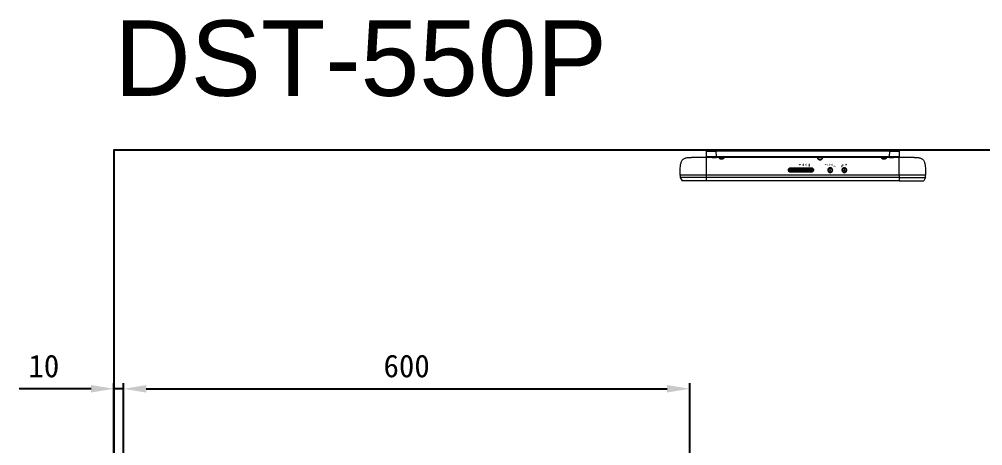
# Model space of a CAD drawing. Extents: x -2137 to 3740, y 68 to 2359.
# Drawn here: x 1205 to 2226, y 1907 to 2359 of the extents above; entities that cross this region are included whole.
import ezdxf

# ---------------------------------------------------------------- set-up
doc = ezdxf.new("R2010")
doc.units = 0
doc.header["$LTSCALE"] = 20
doc.header["$MEASUREMENT"] = 0
doc.layers.get('0').update_dxf_attribs({"linetype": 'CONTINUOUS'})
doc.layers.get('DEFPOINTS').update_dxf_attribs({"linetype": 'CONTINUOUS'})
doc.layers.add('6', color=6, linetype='CONTINUOUS')
doc.layers.add('_______5', color=2, linetype='CONTINUOUS')
doc.styles.add('GHS', font='romans', dxfattribs={"bigfont": 'ghs'})
doc.dimstyles.get("Standard").update_dxf_attribs({"dimtxt": 2.7, "dimasz": 2.5, "dimexe": 1.5, "dimexo": 1.5, "dimgap": 1.5, "dimtad": 1, "dimdec": 0, "dimlfac": 10, "dimzin": 0, "dimdsep": 46, "dimtxsty": 'Standard', "dimcen": 0, "dimclrt": 2, "dimadec": 0, "dimazin": 0, "dimtfac": 1, "dimtdec": 0, "dimtmove": 0, "dimatfit": 3, "dimfxl": 0, "dimtolj": 1, "dimtzin": 0, "dimarcsym": 0})

# ---------------------------------------------------------------- blocks, each defined once
blk = doc.blocks.new('*D27')
at = {"color": 3, "lineweight": -2}
for p, q in [((1305.2, 1838.4), (1305.2, 1973.1)), ((1315.6, 1838.4), (1315.6, 1973.1)), ((1281.2, 1967.1), (1205.2, 1967.1)), ((1315.6, 1967.1), (1305.2, 1967.1)), ((1339.6, 1967.1), (1363.6, 1967.1))]:
    blk.add_line(p, q, dxfattribs=at)
at = {"color": 3}
for points in [[(1281.2, 1971.1), (1281.2, 1963.1), (1305.2, 1967.1)], [(1339.6, 1971.1), (1339.6, 1963.1), (1315.6, 1967.1)]]:
    blk.add_solid(points, dxfattribs=at)
at = {"layer": 'DEFPOINTS', "color": 0}
for p in [(1315.6, 1967.1), (1305.2, 1836.6), (1315.6, 1836.6)]:
    blk.add_point(p, dxfattribs=at)
at = {"color": 2, "insert": (1231.2, 1991.1), "char_height": 24, "attachment_point": 5}
blk.add_mtext('\\A1;10', dxfattribs=at)
blk = doc.blocks.new('*D25')
at = {"color": 3, "lineweight": -2}
for p, q in [((1315.6, 1696.7), (1315.6, 1973.1)), ((1915.4, 1696.7), (1915.4, 1973.1)), ((1339.6, 1967.1), (1891.4, 1967.1))]:
    blk.add_line(p, q, dxfattribs=at)
at = {"color": 3}
for points in [[(1339.6, 1971.1), (1339.6, 1963.1), (1315.6, 1967.1)], [(1891.4, 1971.1), (1891.4, 1963.1), (1915.4, 1967.1)]]:
    blk.add_solid(points, dxfattribs=at)
at = {"layer": 'DEFPOINTS', "color": 0}
for p in [(1915.4, 1967.1), (1315.6, 1694.9), (1915.4, 1694.9)]:
    blk.add_point(p, dxfattribs=at)
at = {"color": 2, "insert": (1615.5, 1991.1), "char_height": 24, "attachment_point": 5}
blk.add_mtext('\\A1;600', dxfattribs=at)

msp = doc.modelspace()

# ---------------------------------------------------------------- hatches: boundary and pattern name
at = {"layer": '_______5'}
h = msp.add_hatch(color=8, dxfattribs=at)
h.dxf.hatch_style = 2
h.paths.add_polyline_path([(2038.4, 2203.9), (2038.7, 2203.9), (2038.7, 2205.4), (2038.4, 2205.4)])
h = msp.add_hatch(color=8, dxfattribs=at)
h.dxf.hatch_style = 2
h.paths.add_polyline_path([(2042.3, 2204.5), (2042, 2204.5), (2042, 2205.7), (2041.5, 2205.7), (2041.5, 2202.6), (2042, 2202.6), (2042, 2204.1), (2042.3, 2204.1), (2042.3, 2202.5), (2042.7, 2202.5), (2042.7, 2205.8), (2042.3, 2205.8)])
h = msp.add_hatch(color=8, dxfattribs=at)
h.dxf.hatch_style = 2
h.paths.add_polyline_path([(2068.9, 2203.8), (2068.5, 2203.8), (2068.5, 2203.1), (2067.1, 2203.1), (2067.1, 2202.8), (2070.3, 2202.8), (2070.3, 2203.1), (2068.9, 2203.1)])

# ---------------------------------------------------------------- linework, layer by layer
at = {"color": 7, "linetype": 'Continuous', "lineweight": 15}
for p, q in [((1933.3, 2213.4), (1933.1, 2218.9)), ((1943.1, 2219.9), (1934.1, 2219.9)), ((1943.1, 2219.9), (1943.1, 2218.9)), ((1943.1, 2219.9), (2127.3, 2219.9)), ((1943.1, 2218.9), (1943.3, 2213.4)), ((2127.3, 2218.9), (1943.1, 2218.9)), ((1952.7, 2220.4), (1966.7, 2220.4)), ((2103.7, 2220.4), (2117.7, 2220.4)), ((2127.1, 2213.4), (2127.3, 2218.9)), ((2127.3, 2218.9), (2127.3, 2219.9)), ((2136.3, 2219.9), (2127.3, 2219.9)), ((2137.3, 2218.9), (2137.1, 2213.4)), ((1939.2, 2212.4), (1933.2, 2212.4)), ((1939.2, 2212.4), (1943.3, 2212.4)), ((1943.3, 2213.4), (2127.1, 2213.4)), ((1943.3, 2213.4), (1943.3, 2212.4)), ((2127.1, 2212.4), (1943.3, 2212.4)), ((2127.1, 2212.4), (2127.1, 2213.4)), ((2127.1, 2212.4), (2131.2, 2212.4)), ((2137.2, 2212.4), (2131.2, 2212.4)), ((2022.2, 2201.3), (2044.2, 2201.3)), ((2022.2, 2201.3), (2022.2, 2200.9)), ((2044.2, 2200.9), (2022.2, 2200.9)), ((2022.2, 2199.3), (2022.2, 2200.8)), ((2022.2, 2200.8), (2044.2, 2200.8)), ((2044.2, 2199.3), (2022.2, 2199.3)), ((2022.2, 2197), (2022.2, 2198.5)), ((2022.2, 2198.5), (2044.2, 2198.5)), ((2044.2, 2197), (2022.2, 2197)), ((2022.2, 2196.6), (2022.2, 2196.9)), ((2022.2, 2196.9), (2044.2, 2196.9)), ((2044.2, 2196.6), (2022.2, 2196.6)), ((2044.2, 2200.9), (2044.2, 2201.3)), ((2044.2, 2199.3), (2044.2, 2200.8)), ((2044.2, 2197), (2044.2, 2198.5)), ((2044.2, 2196.9), (2044.2, 2196.6)), ((1905.2, 2193.4), (1905.2, 2190.9)), ((1933.2, 2193.4), (1905.2, 2193.4)), ((1905.2, 2190.9), (1907.2, 2187.4)), ((1933.1, 2187.4), (1933.2, 2187.4)), ((1933.2, 2190.9), (1933.2, 2193.4)), ((2137.2, 2193.4), (1933.2, 2193.4)), ((2137.2, 2190.9), (1933.2, 2190.9)), ((1933.2, 2187.4), (1933.2, 2190.9)), ((2137.2, 2187.4), (1933.2, 2187.4)), ((2137.2, 2193.4), (2137.2, 2190.9)), ((2165.2, 2193.4), (2137.2, 2193.4)), ((2137.2, 2190.9), (2137.2, 2187.4)), ((2165.2, 2190.9), (2163.2, 2187.4)), ((2165.2, 2190.9), (2165.2, 2193.4))]:
    msp.add_line(p, q, dxfattribs=at)
at = {"color": 8}
msp.add_line((2076.3, 2203.2), (2076.7, 2203.2), dxfattribs=at)
at = {"color": 7, "linetype": 'Continuous', "lineweight": 15, "flags": 128}
for points in [[(1933.1, 2218.9), (1933.2, 2218.9), (1933.5, 2218.9), (1934, 2218.9), (1934.7, 2218.9), (1935.5, 2218.9), (1936.5, 2218.9), (1937.7, 2218.9), (1938.9, 2218.9), (1940.3, 2218.9), (1941.7, 2218.9), (1943.1, 2218.9)], [(2127.3, 2218.9), (2128.7, 2218.9), (2130.1, 2218.9), (2131.4, 2218.9), (2132.7, 2218.9), (2133.8, 2218.9), (2134.8, 2218.9), (2135.7, 2218.9), (2136.4, 2218.9), (2136.9, 2218.9), (2137.2, 2218.9), (2137.3, 2218.9)], [(1933.3, 2213.4), (1933.4, 2213.4), (1933.7, 2213.4), (1934.2, 2213.4), (1934.9, 2213.4), (1935.7, 2213.4), (1936.7, 2213.4), (1937.9, 2213.4), (1939.1, 2213.4), (1940.5, 2213.4), (1941.9, 2213.4), (1943.3, 2213.4)], [(2127.1, 2213.4), (2128.5, 2213.4), (2129.9, 2213.4), (2131.2, 2213.4), (2132.5, 2213.4), (2133.6, 2213.4), (2134.6, 2213.4), (2135.5, 2213.4), (2136.2, 2213.4), (2136.7, 2213.4), (2137, 2213.4), (2137.1, 2213.4)]]:
    msp.add_lwpolyline(points, dxfattribs=at)
at = {"color": 7, "linetype": 'Continuous', "lineweight": 15}
for centre, radius in [((2064.2, 2198.9), 2.15), ((2064.2, 2198.9), 0.65), ((2079.2, 2198.9), 2.15), ((2079.2, 2198.9), 0.65)]:
    msp.add_circle(centre, radius, dxfattribs=at)
for centre, radius, start, end in [((1934.1, 2218.9), 1, 90, 182), ((1952.7, 2219.9), 0.5, 90, 180), ((1966.7, 2219.9), 0.5, 0, 90), ((2103.7, 2219.9), 0.5, 90, 180), ((2117.7, 2219.9), 0.5, 0, 90), ((2136.3, 2218.9), 1, 358, 90), ((1934.3, 2213.4), 1, 182, 270), ((2136.1, 2213.4), 1, 270, 358), ((2022.2, 2198.9), 1.9, 90, 270), ((2022.2, 2198.9), 0.4, 90, 270), ((2044.2, 2198.9), 1.9, 270, 90), ((2044.2, 2198.9), 0.4, 270, 90)]:
    msp.add_arc(centre, radius, start, end, dxfattribs=at)
for points, knots in [([(1905.2, 2193.4), (1905.2, 2194.7), (1905.2, 2196.9), (1905.3, 2200), (1905.4, 2202.6), (1905.7, 2204.7), (1906.1, 2206.5), (1906.6, 2208.1), (1907.3, 2209.4), (1908.4, 2210.5), (1909.7, 2211.3), (1911.2, 2211.8), (1912.8, 2212.2), (1914.9, 2212.4), (1916.4, 2212.4), (1917.2, 2212.4)], [0, 0, 0, 0, 0.1355014, 0.2495001, 0.3448553, 0.4245745, 0.4919148, 0.5504844, 0.6051516, 0.6590585, 0.7185544, 0.7712833, 0.8341239, 0.9096117, 1, 1, 1, 1]), ([(1933.2, 2212.4), (1932.5, 2212.4), (1931.2, 2212.4), (1929.2, 2212.4), (1927.4, 2212.4), (1925.8, 2212.4), (1924.4, 2212.4), (1923.1, 2212.4), (1921.4, 2212.4), (1920, 2212.4), (1918.9, 2212.4), (1918.1, 2212.4), (1917.3, 2212.4), (1917.2, 2212.4), (1917.2, 2212.4)], [0, 0, 0, 0, 0.077673, 0.157735, 0.240041, 0.304404, 0.368745, 0.434477, 0.500187, 0.631454, 0.695817, 0.760158, 0.883566, 1, 1, 1, 1]), ([(1933.2, 2193.4), (1933.2, 2194.7), (1933.2, 2196.9), (1933.2, 2200), (1933.2, 2202.6), (1933.2, 2204.8), (1933.2, 2206.6), (1933.2, 2208), (1933.2, 2209.1), (1933.2, 2210), (1933.2, 2210.8), (1933.2, 2211.4), (1933.2, 2211.8), (1933.2, 2212.2), (1933.2, 2212.4), (1933.2, 2212.4), (1933.2, 2212.4)], [0, 0, 0, 0, 0.13673, 0.251554, 0.34742, 0.427432, 0.494958, 0.553733, 0.594466, 0.634194, 0.675255, 0.720535, 0.773032, 0.835518, 0.910447, 1, 1, 1, 1]), ([(1933.3, 2212.4), (1933.3, 2212.7), (1933.3, 2213.2), (1933.3, 2213.4), (1933.3, 2213.4), (1933.3, 2213.4)], [0, 0, 0, 0, 0.384724, 0.77141, 1, 1, 1, 1]), ([(1949.2, 2210.7), (1948.9, 2210.7), (1948.4, 2210.7), (1947.7, 2211), (1947, 2211.3), (1946.5, 2211.6), (1946.3, 2211.9), (1946.5, 2212.1), (1947, 2212.2), (1947.7, 2212.3), (1948.6, 2212.3), (1949.6, 2212.3), (1950.5, 2212.3), (1951.3, 2212.2), (1951.8, 2212.1), (1952, 2212), (1951.9, 2211.7), (1951.6, 2211.4), (1950.9, 2211.1), (1950.1, 2210.7), (1949.4, 2210.7), (1949.2, 2210.7)], [0, 0, 0, 0, 0.042782, 0.08674, 0.138157, 0.19676, 0.255696, 0.311354, 0.364551, 0.41663, 0.468318, 0.521971, 0.573629, 0.625467, 0.677593, 0.730207, 0.783744, 0.839007, 0.896763, 0.955536, 1, 1, 1, 1]), ([(1951.7, 2211.6), (1951.7, 2211.6), (1951.7, 2211.6), (1951.6, 2211.5), (1951.3, 2211.3), (1950.9, 2211.1), (1950.4, 2210.9), (1949.9, 2210.8), (1949.5, 2210.7), (1949.1, 2210.7), (1948.8, 2210.7), (1948.3, 2210.8), (1947.8, 2211), (1947.3, 2211.2), (1946.9, 2211.4), (1946.7, 2211.6), (1946.7, 2211.7), (1946.7, 2211.6), (1946.7, 2211.6)], [0, 0, 0, 0, 0.037521, 0.101268, 0.171819, 0.253276, 0.339329, 0.413445, 0.483152, 0.497899, 0.534514, 0.607071, 0.683588, 0.766112, 0.852975, 0.924932, 0.987279, 1, 1, 1, 1]), ([(2053.5, 2209.7), (2053.3, 2209.7), (2053, 2209.7), (2052.4, 2209.9), (2051.7, 2210.4), (2051, 2210.9), (2050.7, 2211.4), (2050.7, 2211.8), (2051, 2212), (2051.7, 2212.1), (2052.4, 2212.2), (2053.2, 2212.2), (2054, 2212.2), (2054.9, 2212.2), (2055.6, 2212.1), (2056.1, 2211.9), (2056.3, 2211.7), (2056.2, 2211.3), (2055.8, 2210.9), (2055.2, 2210.3), (2054.5, 2209.9), (2053.9, 2209.7), (2053.6, 2209.7), (2053.5, 2209.7)], [0, 0, 0, 0, 0.021395, 0.053919, 0.108403, 0.165765, 0.232879, 0.293467, 0.347515, 0.398611, 0.44864, 0.476568, 0.526233, 0.575982, 0.625973, 0.676411, 0.727674, 0.780577, 0.836673, 0.898061, 0.949653, 0.985434, 1, 1, 1, 1]), ([(2054.3, 2210), (2054.2, 2209.9), (2054, 2209.8), (2053.5, 2209.8), (2053, 2209.8), (2052.5, 2210), (2052.1, 2210.3), (2051.6, 2210.6), (2051.3, 2210.9), (2051.1, 2211.1), (2051, 2211.3), (2051, 2211.3), (2051, 2211.3)], [0, 0, 0, 0, 0.05603, 0.145804, 0.240144, 0.338581, 0.448983, 0.578969, 0.707708, 0.824814, 0.928967, 1, 1, 1, 1]), ([(2056, 2211.3), (2056, 2211.3), (2056, 2211.3), (2055.9, 2211.2), (2055.7, 2210.9), (2055.4, 2210.6), (2055, 2210.3), (2054.6, 2210.1), (2054.3, 2210), (2054.3, 2210)], [0, 0, 0, 0, 0.071108, 0.224713, 0.388815, 0.566606, 0.761367, 0.936826, 1, 1, 1, 1]), ([(2121.2, 2210.7), (2120.9, 2210.7), (2120.4, 2210.7), (2119.7, 2211), (2119, 2211.3), (2118.5, 2211.6), (2118.3, 2211.9), (2118.5, 2212.1), (2119, 2212.2), (2119.7, 2212.3), (2120.6, 2212.3), (2121.6, 2212.3), (2122.5, 2212.3), (2123.3, 2212.2), (2123.8, 2212.1), (2124, 2212), (2123.9, 2211.7), (2123.6, 2211.4), (2122.9, 2211.1), (2122.1, 2210.7), (2121.4, 2210.7), (2121.2, 2210.7)], [0, 0, 0, 0, 0.042782, 0.08674, 0.138157, 0.19676, 0.255696, 0.311354, 0.364551, 0.41663, 0.468318, 0.521971, 0.573629, 0.625466, 0.677593, 0.730206, 0.783744, 0.839007, 0.896763, 0.955536, 1, 1, 1, 1]), ([(2123.7, 2211.6), (2123.7, 2211.6), (2123.7, 2211.6), (2123.6, 2211.5), (2123.3, 2211.3), (2122.9, 2211.1), (2122.4, 2210.9), (2121.9, 2210.8), (2121.5, 2210.7), (2121.1, 2210.7), (2120.8, 2210.7), (2120.3, 2210.8), (2119.8, 2211), (2119.3, 2211.2), (2118.9, 2211.4), (2118.7, 2211.6), (2118.7, 2211.7), (2118.7, 2211.6), (2118.7, 2211.6)], [0, 0, 0, 0, 0.037521, 0.101269, 0.171819, 0.253276, 0.339329, 0.413445, 0.483152, 0.4979, 0.534514, 0.607071, 0.683588, 0.766112, 0.852975, 0.924932, 0.987279, 1, 1, 1, 1]), ([(2137.1, 2213.4), (2137.1, 2213.4), (2137.1, 2213.4), (2137.1, 2213.2), (2137, 2212.7), (2137, 2212.4)], [0, 0, 0, 0, 0.22859, 0.615276, 1, 1, 1, 1]), ([(2137.2, 2193.4), (2137.2, 2194.7), (2137.2, 2196.9), (2137.2, 2200), (2137.2, 2202.6), (2137.2, 2204.8), (2137.2, 2206.6), (2137.2, 2208), (2137.2, 2209.1), (2137.2, 2210), (2137.2, 2210.8), (2137.2, 2211.4), (2137.2, 2211.8), (2137.2, 2212.2), (2137.2, 2212.4), (2137.2, 2212.4), (2137.2, 2212.4)], [0, 0, 0, 0, 0.136575, 0.251437, 0.347332, 0.427367, 0.494909, 0.553695, 0.594435, 0.634168, 0.675231, 0.720513, 0.773012, 0.835503, 0.910437, 1, 1, 1, 1]), ([(2153.2, 2212.4), (2153.2, 2212.4), (2153.1, 2212.4), (2152.7, 2212.4), (2152.1, 2212.4), (2151.4, 2212.4), (2150.6, 2212.4), (2149.6, 2212.4), (2148.1, 2212.4), (2146.4, 2212.4), (2144.6, 2212.4), (2142.6, 2212.4), (2140.2, 2212.4), (2138.2, 2212.4), (2137.2, 2212.4)], [0, 0, 0, 0, 0.077673, 0.157735, 0.240041, 0.304404, 0.368745, 0.434477, 0.500188, 0.631454, 0.695816, 0.760158, 0.883566, 1, 1, 1, 1]), ([(2153.2, 2212.4), (2154, 2212.4), (2155.5, 2212.4), (2157.5, 2212.2), (2159.2, 2211.8), (2160.7, 2211.3), (2162, 2210.5), (2163, 2209.4), (2163.7, 2208.1), (2164.3, 2206.5), (2164.7, 2204.7), (2164.9, 2202.6), (2165.1, 2200), (2165.2, 2196.9), (2165.2, 2194.7), (2165.2, 2193.4)], [0, 0, 0, 0, 0.090388, 0.165876, 0.228717, 0.281445, 0.340941, 0.394848, 0.449516, 0.508085, 0.575425, 0.655145, 0.7505, 0.864499, 1, 1, 1, 1]), ([(2022.2, 2196.6), (2021.9, 2196.7), (2021.4, 2196.7), (2020.7, 2197.1), (2020.2, 2197.7), (2019.9, 2198.4), (2019.9, 2199.2), (2020.1, 2200), (2020.5, 2200.6), (2021.2, 2201.1), (2021.8, 2201.2), (2022.1, 2201.3), (2022.2, 2201.3)], [0, 0, 0, 0, 0.107161, 0.2143658, 0.3216522, 0.4290456, 0.5365498, 0.6441391, 0.7517445, 0.8592422, 0.9665027, 1, 1, 1, 1]), ([(2022.2, 2200.9), (2022.1, 2200.9), (2021.8, 2200.9), (2021.3, 2200.8), (2020.7, 2200.4), (2020.3, 2199.8), (2020.2, 2199.2), (2020.2, 2198.5), (2020.5, 2197.9), (2020.9, 2197.3), (2021.5, 2197), (2022, 2197), (2022.2, 2196.9)], [0, 0, 0, 0, 0.0335472, 0.1409321, 0.2484383, 0.3559316, 0.4633528, 0.5707144, 0.6780459, 0.7853664, 0.8926836, 1, 1, 1, 1]), ([(2044.2, 2201.3), (2044.4, 2201.2), (2045, 2201.2), (2045.6, 2200.8), (2046.2, 2200.2), (2046.5, 2199.5), (2046.5, 2198.7), (2046.3, 2197.9), (2045.8, 2197.3), (2045.2, 2196.8), (2044.6, 2196.7), (2044.3, 2196.6), (2044.2, 2196.6)], [0, 0, 0, 0, 0.107045, 0.214195, 0.32161, 0.42926, 0.536923, 0.644448, 0.751808, 0.859047, 0.966218, 1, 1, 1, 1]), ([(2044.2, 2196.9), (2044.2, 2196.9), (2044.5, 2196.9), (2045.1, 2197.1), (2045.6, 2197.5), (2046, 2198), (2046.2, 2198.7), (2046.2, 2199.4), (2045.9, 2200), (2045.5, 2200.5), (2044.9, 2200.9), (2044.4, 2200.9), (2044.2, 2200.9)], [0, 0, 0, 0, 0.033832, 0.14115, 0.24848, 0.355845, 0.463278, 0.570782, 0.678273, 0.785609, 0.892808, 1, 1, 1, 1]), ([(2061.6, 2198.9), (2061.6, 2199.1), (2061.6, 2199.5), (2061.9, 2200.1), (2062.4, 2200.8), (2063.1, 2201.3), (2063.9, 2201.5), (2064.8, 2201.5), (2065.6, 2201.1), (2066.2, 2200.5), (2066.6, 2199.8), (2066.8, 2199.1), (2066.7, 2198.3), (2066.4, 2197.5), (2065.8, 2196.9), (2065, 2196.5), (2064.1, 2196.3), (2063.3, 2196.5), (2062.5, 2196.9), (2062, 2197.6), (2061.7, 2198.3), (2061.6, 2198.8), (2061.6, 2198.9)], [0, 0, 0, 0, 0.021438, 0.075224, 0.129024, 0.182772, 0.236394, 0.289889, 0.343392, 0.397049, 0.450856, 0.484755, 0.53851, 0.59222, 0.645861, 0.699454, 0.753026, 0.806598, 0.860193, 0.913827, 0.967514, 1, 1, 1, 1]), ([(2061.9, 2198.9), (2061.9, 2198.8), (2062, 2198.4), (2062.2, 2197.7), (2062.7, 2197.2), (2063.4, 2196.8), (2064.1, 2196.6), (2064.9, 2196.8), (2065.6, 2197.1), (2066.1, 2197.7), (2066.4, 2198.4), (2066.5, 2199.1), (2066.3, 2199.7), (2066, 2200.3), (2065.4, 2200.9), (2064.7, 2201.2), (2064, 2201.2), (2063.2, 2201), (2062.6, 2200.6), (2062.1, 2200), (2061.9, 2199.4), (2061.9, 2199), (2061.9, 2198.9)], [0, 0, 0, 0, 0.032447, 0.0861049, 0.1397557, 0.1934073, 0.2470585, 0.3007095, 0.3543624, 0.4080255, 0.4617089, 0.515395, 0.5492388, 0.6029692, 0.6565986, 0.7101409, 0.7637162, 0.8174021, 0.8711539, 0.9248944, 0.9785942, 1, 1, 1, 1]), ([(2076.6, 2198.9), (2076.6, 2199.1), (2076.6, 2199.5), (2076.9, 2200.1), (2077.4, 2200.8), (2078.1, 2201.3), (2078.9, 2201.5), (2079.8, 2201.5), (2080.6, 2201.1), (2081.2, 2200.5), (2081.6, 2199.8), (2081.8, 2199.1), (2081.7, 2198.3), (2081.4, 2197.5), (2080.8, 2196.9), (2080, 2196.5), (2079.1, 2196.3), (2078.3, 2196.5), (2077.5, 2196.9), (2077, 2197.6), (2076.7, 2198.3), (2076.6, 2198.8), (2076.6, 2198.9)], [0, 0, 0, 0, 0.021438, 0.075224, 0.129024, 0.182772, 0.236394, 0.289889, 0.343392, 0.397049, 0.450856, 0.484755, 0.53851, 0.59222, 0.645861, 0.699454, 0.753026, 0.806598, 0.860193, 0.913827, 0.967514, 1, 1, 1, 1]), ([(2076.9, 2198.9), (2076.9, 2198.8), (2077, 2198.4), (2077.2, 2197.7), (2077.7, 2197.2), (2078.4, 2196.8), (2079.1, 2196.6), (2079.9, 2196.8), (2080.6, 2197.1), (2081.1, 2197.7), (2081.4, 2198.4), (2081.5, 2199.1), (2081.3, 2199.7), (2081, 2200.3), (2080.4, 2200.9), (2079.7, 2201.2), (2079, 2201.2), (2078.2, 2201), (2077.6, 2200.6), (2077.1, 2200), (2076.9, 2199.4), (2076.9, 2199), (2076.9, 2198.9)], [0, 0, 0, 0, 0.032447, 0.0861049, 0.1397558, 0.1934073, 0.2470585, 0.3007095, 0.3543624, 0.4080255, 0.4617089, 0.515395, 0.5492388, 0.6029692, 0.6565987, 0.7101409, 0.7637162, 0.8174021, 0.8711539, 0.9248944, 0.9785942, 1, 1, 1, 1]), ([(1933.2, 2193.4), (1932.1, 2193.4), (1930, 2193.4), (1926.9, 2193.4), (1923.9, 2193.4), (1921, 2193.4), (1918.2, 2193.4), (1915.6, 2193.4), (1913.3, 2193.4), (1911.2, 2193.4), (1909.4, 2193.4), (1907.9, 2193.4), (1906.7, 2193.4), (1905.9, 2193.4), (1905.3, 2193.4), (1905.2, 2193.4), (1905.2, 2193.4)], [0, 0, 0, 0, 0.0715179, 0.1432639, 0.2147819, 0.2862997, 0.3580459, 0.4295637, 0.5010817, 0.5728278, 0.6443455, 0.7158636, 0.7876096, 0.8591276, 0.8999566, 1, 1, 1, 1]), ([(1933.2, 2190.9), (1933.1, 2190.9), (1932.2, 2190.9), (1930.5, 2190.9), (1928.2, 2190.9), (1925.9, 2190.9), (1923.6, 2190.9), (1921.5, 2190.9), (1919.4, 2190.9), (1917.4, 2190.9), (1915.4, 2190.9), (1913.7, 2190.9), (1912.1, 2190.9), (1910.6, 2190.9), (1909.3, 2190.9), (1908.1, 2190.9), (1907.2, 2190.9), (1906.4, 2190.9), (1905.7, 2190.9), (1905.3, 2190.9), (1905.2, 2190.9), (1905.2, 2190.9)], [0, 0, 0, 0, 0.006863, 0.059789, 0.112716, 0.167179, 0.221643, 0.274569, 0.327496, 0.381959, 0.436424, 0.48935, 0.542276, 0.59674, 0.651204, 0.70413, 0.757056, 0.81152, 0.865984, 0.93262, 1, 1, 1, 1]), ([(1933.2, 2187.4), (1932.2, 2187.4), (1929.7, 2187.4), (1926.6, 2187.4), (1923.8, 2187.4), (1921.1, 2187.4), (1918.6, 2187.4), (1916.3, 2187.4), (1914.2, 2187.4), (1912.3, 2187.4), (1910.7, 2187.4), (1909.3, 2187.4), (1908.3, 2187.4), (1907.6, 2187.4), (1907.3, 2187.4), (1907.2, 2187.4), (1907.2, 2187.4)], [0, 0, 0, 0, 0.073534, 0.179335, 0.233819, 0.288304, 0.394105, 0.448589, 0.503073, 0.608874, 0.663358, 0.717843, 0.823644, 0.878128, 0.932612, 1, 1, 1, 1]), ([(2165.2, 2193.4), (2165.1, 2193.4), (2165.1, 2193.4), (2164.5, 2193.4), (2163.7, 2193.4), (2162.4, 2193.4), (2160.9, 2193.4), (2159.1, 2193.4), (2157, 2193.4), (2154.6, 2193.4), (2152.1, 2193.4), (2149.3, 2193.4), (2146.4, 2193.4), (2143.4, 2193.4), (2140.3, 2193.4), (2138.2, 2193.4), (2137.2, 2193.4)], [0, 0, 0, 0, 0.0715153, 0.1432587, 0.214774, 0.2862893, 0.3580326, 0.4295479, 0.5010633, 0.5728066, 0.644322, 0.7158373, 0.7875806, 0.8590959, 0.929548, 1, 1, 1, 1]), ([(2137.2, 2190.9), (2137.3, 2190.9), (2138.2, 2190.9), (2139.8, 2190.9), (2142.1, 2190.9), (2144.5, 2190.9), (2146.7, 2190.9), (2148.9, 2190.9), (2151, 2190.9), (2153, 2190.9), (2154.9, 2190.9), (2156.7, 2190.9), (2158.3, 2190.9), (2159.8, 2190.9), (2161.1, 2190.9), (2162.2, 2190.9), (2163.2, 2190.9), (2164, 2190.9), (2164.6, 2190.9), (2165.1, 2190.9), (2165.1, 2190.9), (2165.2, 2190.9)], [0, 0, 0, 0, 0.006863, 0.05979, 0.112716, 0.16718, 0.221643, 0.27457, 0.327496, 0.38196, 0.436423, 0.48935, 0.542276, 0.59674, 0.651203, 0.70413, 0.757056, 0.81152, 0.865984, 0.93262, 1, 1, 1, 1]), ([(2137.2, 2187.4), (2138.2, 2187.4), (2140.6, 2187.4), (2143.8, 2187.4), (2146.5, 2187.4), (2149.2, 2187.4), (2151.7, 2187.4), (2154, 2187.4), (2156.2, 2187.4), (2158.1, 2187.4), (2159.7, 2187.4), (2161, 2187.4), (2162.1, 2187.4), (2162.7, 2187.4), (2163.1, 2187.4), (2163.2, 2187.4), (2163.2, 2187.4)], [0, 0, 0, 0, 0.073534, 0.179335, 0.233819, 0.288304, 0.394105, 0.448589, 0.503073, 0.608874, 0.663358, 0.717843, 0.823644, 0.878128, 0.932612, 1, 1, 1, 1])]:
    msp.add_open_spline(points, degree=3, knots=knots, dxfattribs=at)
at = {"color": 8, "linetype": 'Continuous', "lineweight": 15}
for points, knots in [([(1951.7, 2211.6), (1951.7, 2211.6), (1951.7, 2211.7), (1951.5, 2211.8), (1951, 2211.9), (1950.4, 2212), (1949.5, 2212), (1948.7, 2212), (1947.9, 2212), (1947.2, 2211.9), (1946.8, 2211.8), (1946.6, 2211.7), (1946.7, 2211.6), (1946.7, 2211.6)], [0, 0, 0, 0, 0.028511, 0.135273, 0.24156, 0.347741, 0.453879, 0.564216, 0.670369, 0.776962, 0.885322, 0.998147, 1, 1, 1, 1]), ([(2056, 2211.3), (2056, 2211.3), (2056, 2211.5), (2055.8, 2211.6), (2055.4, 2211.8), (2054.7, 2211.9), (2053.9, 2211.9), (2053.2, 2211.9), (2052.5, 2211.9), (2051.9, 2211.8), (2051.3, 2211.7), (2051, 2211.5), (2051, 2211.4), (2051, 2211.3)], [0, 0, 0, 0, 0.023843, 0.130046, 0.23511, 0.339825, 0.444437, 0.549022, 0.607788, 0.712812, 0.819549, 0.931773, 1, 1, 1, 1]), ([(2123.7, 2211.6), (2123.7, 2211.6), (2123.7, 2211.7), (2123.5, 2211.8), (2123, 2211.9), (2122.4, 2212), (2121.5, 2212), (2120.7, 2212), (2119.9, 2212), (2119.2, 2211.9), (2118.8, 2211.8), (2118.6, 2211.7), (2118.7, 2211.6), (2118.7, 2211.6)], [0, 0, 0, 0, 0.028511, 0.135273, 0.24156, 0.347742, 0.453879, 0.564216, 0.670369, 0.776962, 0.885322, 0.998147, 1, 1, 1, 1])]:
    msp.add_open_spline(points, degree=3, knots=knots, dxfattribs=at)
at = {"layer": '6'}
msp.add_lwpolyline([(3740.4, 2219.9), (1305.2, 2219.9), (1305.2, 294.9), (3232.7, 294.9), (3232.7, 1156.1)], dxfattribs=at)

# ---------------------------------------------------------------- texts
at = {"insert": (1306, 2357.6), "char_height": 80, "width": 456.6, "attachment_point": 1, "style": 'GHS'}
msp.add_mtext('{\\fArial|b0|i0|c0|p34;DST-550P}', dxfattribs=at)
at = {"color": 8, "width": 30.618, "attachment_point": 1}
for s, insert, char_height in [('{\\fHYgtrE|b1|i0|c129|p18;\\T1.25;물내림}', (2030.8, 2205.3), 2), ('{\\fHYgtrE|b1|i0|c129|p18;\\T1.25;물내림}', (2058.1, 2205.3), 2), ('{\\fHYgtrE|b1|i0|c129|p18;\\T1.25;조명}', (2076.3, 2205.4), 2.1)]:
    msp.add_mtext(s, dxfattribs=dict(at, insert=insert, char_height=char_height))

# ---------------------------------------------------------------- dimensions: what is measured, and where the dimension line sits
dim = msp.add_linear_dim(base=(1315.6, 1967.1), p1=(1305.2, 1836.6), p2=(1315.6, 1836.6), dimstyle='Standard', override={"dimscale": 1.2, "dimtxt": 20, "dimasz": 20, "dimexe": 5, "dimgap": 10, "dimtoh": 1, "dimlfac": 1, "dimzin": 12, "dimclrd": 3, "dimclre": 3, "dimazin": 2, "dimarcsym": 1})
dim.commit()
dim.dimension.update_dxf_attribs({"geometry": '*D27', "text_midpoint": (1231.2, 1967.1), "dimtype": 160})
dim = msp.add_linear_dim(base=(1915.4, 1967.1), p1=(1315.6, 1694.9), p2=(1915.4, 1694.9), dimstyle='Standard', override={"dimscale": 1.2, "dimtxt": 20, "dimasz": 20, "dimexe": 5, "dimgap": 10, "dimlfac": 1, "dimzin": 8, "dimclrd": 3, "dimclre": 3, "dimazin": 2})
dim.commit()
dim.dimension.update_dxf_attribs({"geometry": '*D25', "text_midpoint": (1615.5, 1991.1)})

doc.saveas('drawing.dxf')
